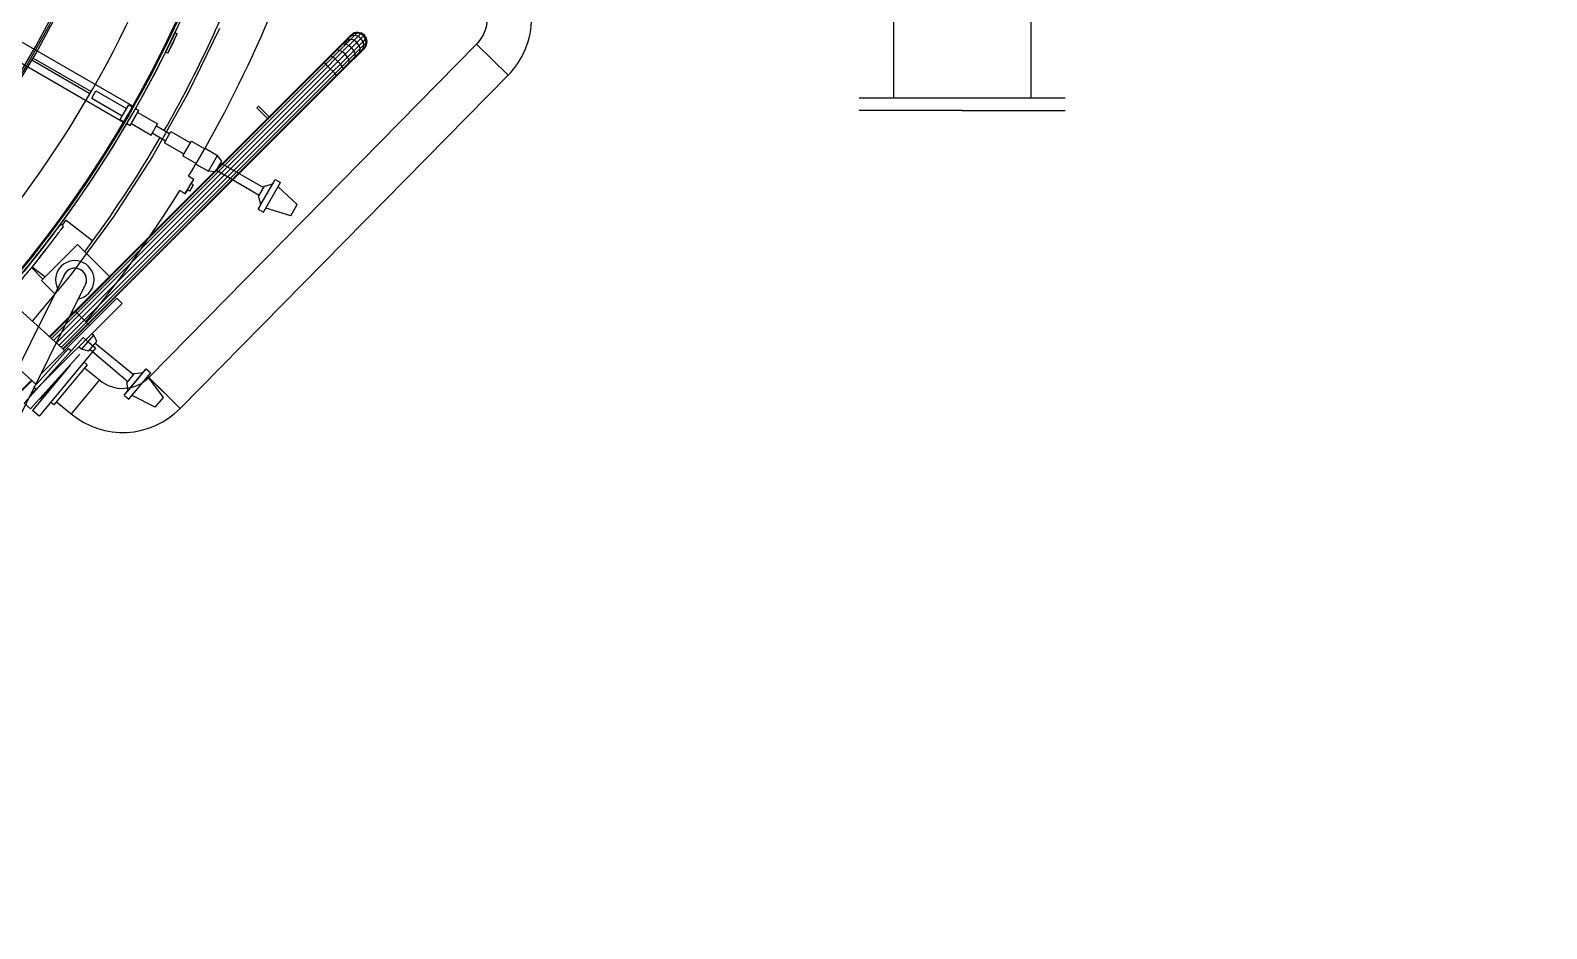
# Model space of a CAD drawing. Header units: metres. Extents: x 0 to 63075, y 0 to 44550.
# Drawn here: x 57221 to 57811, y 38478 to 38827 of the extents above; entities that cross this region are included whole.
import ezdxf

# ---------------------------------------------------------------- set-up
doc = ezdxf.new("R2010")
doc.units = ezdxf.units.M
doc.header["$LTSCALE"] = 75
for name, color, linetype in [('GSB', 7, 'Continuous'), ('ML6', 1, 'Continuous'), ('SDM', 7, 'Continuous'), ('SL1', 8, 'Continuous')]:
    doc.layers.add(name, color=color, linetype=linetype)
doc.styles.add('ROMANS', font='ROMANS.SHX')
doc.dimstyles.new('75___1-75', dxfattribs={"dimscale": 75, "dimtxt": 2.5, "dimasz": 2, "dimexe": 1.5, "dimexo": 1, "dimgap": 0.5, "dimtad": 1, "dimdec": 0, "dimzin": 12, "dimtxsty": 'ROMANS', "dimcen": 0, "dimclrd": 256, "dimclre": 256, "dimclrt": 3, "dimazin": 3, "dimtfac": 1, "dimtdec": 0, "dimtmove": 0, "dimatfit": 0, "dimfxl": 1, "dimlwd": -1, "dimlwe": -1, "dimarcsym": 0})

# ---------------------------------------------------------------- blocks, each defined once
blk = doc.blocks.new('A$C6bae614f')
at = {"layer": 'SL1'}
for p, q in [((395471.9, 33179.3), (393748.2, 34174.5)), ((395447.7, 33137.4), (393724, 34132.7)), ((397442.3, 33761.4), (397442.3, 33201.3)), ((397797.9, 33761.3), (397797.9, 33201.2)), ((395581.5, 33369.8), (395587.2, 33367.1)), ((395697, 33380.7), (395615.1, 33212.4)), ((395982.4, 33308.6), (396035.6, 33361.8)), ((395985.2, 33308.8), (396037.7, 33361.3)), ((395990.2, 33306.3), (396046.5, 33362.6)), ((395996.6, 33301.5), (396061.8, 33366.7)), ((396003.5, 33295.2), (396063.2, 33354.9)), ((396028.5, 33352), (396022, 33348.2)), ((396024.5, 33340.6), (396025.8, 33349.4)), ((396028.5, 33352), (396036.6, 33352.7)), ((396030.2, 33352.2), (396028.8, 33344.9)), ((396031.5, 33352.3), (396030.3, 33346.4)), ((396037.7, 33361.3), (396030.4, 33356.6)), ((396043.4, 33367), (396035.6, 33361.8)), ((396035.6, 33361.8), (396037.4, 33363.6)), ((396045.1, 33350), (396036.6, 33352.7)), ((396045.3, 33368.9), (396037.4, 33363.6)), ((396037.7, 33361.3), (396043.4, 33367)), ((396046.5, 33362.6), (396037.7, 33361.3)), ((396043.4, 33367), (396045.3, 33368.9)), ((396052.6, 33368.7), (396043.4, 33367)), ((396052.7, 33344.4), (396045.1, 33350)), ((396054.7, 33370.8), (396045.3, 33368.9)), ((396046.5, 33362.6), (396054.7, 33370.8)), ((396055.4, 33360.3), (396046.5, 33362.6)), ((396061.8, 33366.7), (396052.6, 33368.7)), ((396054.7, 33370.8), (396064, 33368.9)), ((396063.2, 33354.9), (396055.4, 33360.3)), ((396068.6, 33347.1), (396058.3, 33336.8)), ((396064, 33368.9), (396061.8, 33366.7)), ((396069.7, 33361.4), (396061.8, 33366.7)), ((396063.2, 33354.9), (396071.9, 33363.6)), ((396068.6, 33347.1), (396063.2, 33354.9)), ((396071.9, 33363.6), (396064, 33368.9)), ((396075, 33353.5), (396068.6, 33347.1)), ((396070.9, 33338.2), (396068.6, 33347.1)), ((396075, 33353.5), (396069.7, 33361.4)), ((396077.2, 33355.7), (396071.9, 33363.6)), ((396075, 33353.5), (396077.2, 33355.7)), ((396077, 33344.3), (396075, 33353.5)), ((396077, 33344.3), (396079.1, 33346.4)), ((396079.1, 33346.4), (396077.2, 33355.7)), ((396077.2, 33337), (396079.1, 33346.4)), ((396362.8, 33339.5), (395513.6, 32476.6)), ((395562.8, 33316.7), (395557, 33319.4)), ((395982.4, 33308.6), (395966.7, 33292.9)), ((395985.2, 33308.8), (395968, 33291.6)), ((395990.2, 33306.3), (395971.8, 33287.9)), ((395985.2, 33308.8), (395982.4, 33308.6)), ((395990.2, 33306.3), (395985.2, 33308.8)), ((395996.6, 33301.5), (395990.2, 33306.3)), ((396001.6, 33325.1), (395997.4, 33323.6)), ((396007.7, 33323.8), (396001.6, 33325.1)), ((396015, 33319.9), (396007.7, 33323.8)), ((396058.3, 33336.8), (396009.8, 33288.3)), ((396016.2, 33339.8), (396010.8, 33337)), ((396014.6, 33281.9), (396077, 33344.3)), ((396022.1, 33313.8), (396015, 33319.9)), ((396023.5, 33339.5), (396016.2, 33339.8)), ((396016.9, 33274.1), (396070.2, 33327.3)), ((396017.1, 33276.9), (396069.6, 33329.4)), ((396018.1, 33341.7), (396018, 33339.7)), ((396028.2, 33306.6), (396022.1, 33313.8)), ((396031.4, 33336.3), (396023.5, 33339.5)), ((396032.1, 33299.4), (396028.2, 33306.6)), ((396038.8, 33330.5), (396031.4, 33336.3)), ((396044.6, 33323.1), (396038.8, 33330.5)), ((396047.9, 33315.1), (396044.6, 33323.1)), ((396045.3, 33302.5), (396048.1, 33307.9)), ((396048.1, 33307.9), (396047.9, 33315.1)), ((396058.3, 33336.8), (396052.7, 33344.4)), ((396056.5, 33313.7), (396060.3, 33320.2)), ((396061, 33328.3), (396058.3, 33336.8)), ((396060.3, 33320.2), (396061, 33328.3)), ((396064.9, 33322.1), (396069.6, 33329.4)), ((396069.6, 33329.4), (396070.9, 33338.2)), ((396069.6, 33329.4), (396075.3, 33335.1)), ((396070.2, 33327.3), (396075.3, 33335.1)), ((396070.2, 33327.3), (396071.9, 33329.1)), ((396071.9, 33329.1), (396077.2, 33337)), ((396075.3, 33335.1), (396077, 33344.3)), ((396075.3, 33335.1), (396077.2, 33337)), ((396444.3, 33259.3), (396362.8, 33339.5)), ((396362.8, 33339.5), (396444.3, 33259.3)), ((396362.8, 33339.5), (396444.3, 33259.3)), ((396362.8, 33339.5), (396362.8, 33339.5)), ((396362.8, 33339.5), (396362.8, 33339.5)), ((395361.3, 33211.6), (395211, 33298.3)), ((395214.2, 33303.8), (395364.5, 33217.1)), ((395255.9, 32582.2), (395966.7, 33292.9)), ((395257.3, 32580.9), (395968, 33291.6)), ((395261.2, 32577.4), (395971.8, 33287.9)), ((395267.1, 32572.1), (395977.4, 33282.3)), ((395274.1, 32565.8), (395984, 33275.7)), ((395281, 32559.6), (395990.6, 33269.1)), ((395968, 33291.6), (395966.7, 33292.9)), ((395971.8, 33287.9), (395968, 33291.6)), ((395977.4, 33282.3), (395971.8, 33287.9)), ((395996.6, 33301.5), (395977.4, 33282.3)), ((395996.2, 33263.5), (395977.4, 33282.3)), ((396003.5, 33295.2), (395984, 33275.7)), ((396009.8, 33288.3), (395990.6, 33269.1)), ((396014.6, 33281.9), (395996.2, 33263.5)), ((396003.5, 33295.2), (395996.6, 33301.5)), ((396017.1, 33276.9), (395999.9, 33259.7)), ((396001.2, 33258.4), (396016.9, 33274.1)), ((396009.8, 33288.3), (396003.5, 33295.2)), ((396014.6, 33281.9), (396009.8, 33288.3)), ((396017.1, 33276.9), (396014.6, 33281.9)), ((396016.9, 33274.1), (396017.1, 33276.9)), ((396031.9, 33289.1), (396033.4, 33293.3)), ((396033.4, 33293.3), (396032.1, 33299.4)), ((395286.9, 32554.3), (395996.2, 33263.5)), ((395290.9, 32550.7), (395999.9, 33259.7)), ((396001.2, 33258.4), (395292.2, 32549.5)), ((396444.3, 33259.3), (395595.1, 32396.4)), ((395999.9, 33259.7), (395996.2, 33263.5)), ((396001.2, 33258.4), (395999.9, 33259.7)), ((396444.3, 33259.3), (396444.3, 33259.3)), ((396444.3, 33259.3), (396444.3, 33259.3)), ((395365.9, 33200.2), (395376.6, 33218.7)), ((395365.9, 33200.2), (395445, 33154.6)), ((395376.6, 33218.7), (395455.7, 33173)), ((395615.1, 33212.4), (395523.1, 33049.3)), ((397353.4, 33201.3), (397620.1, 33201.3)), ((397620.1, 33201.3), (397886.8, 33201.2)), ((395439.2, 33144.5), (395461.5, 33183.1)), ((395461.5, 33183.1), (395470.9, 33177.6)), ((395465.6, 33129.3), (395487.9, 33167.8)), ((395479.2, 33172.9), (395487.9, 33167.8)), ((395485.1, 33163), (395536.3, 33133.5)), ((395797.6, 33179.1), (395793.1, 33174.7)), ((395793.1, 33174.7), (395820.8, 33147)), ((395825.3, 33151.5), (395797.6, 33179.1)), ((397620.1, 33168), (397353.4, 33168)), ((397620.1, 33168), (397886.8, 33168)), ((395439.2, 33144.5), (395448.7, 33139.1)), ((395456.9, 33134.3), (395465.6, 33129.3)), ((395468.4, 33134.1), (395519.6, 33104.5)), ((395519.6, 33104.5), (395536.3, 33133.5)), ((395522.6, 33109.8), (395557, 33089.9)), ((395533.2, 33128.2), (395567.6, 33108.4)), ((395553.9, 33084.7), (395570.6, 33113.6)), ((395570.6, 33113.6), (395621.4, 33084.3)), ((395553.9, 33084.7), (395604.7, 33055.4)), ((395602, 33050.8), (395624.1, 33088.9)), ((395624.1, 33088.9), (395658.7, 33068.9)), ((395635.7, 33029.2), (395659.6, 33070.5)), ((395659.6, 33070.5), (395691.9, 33051.9)), ((395523.1, 33049.3), (395421.4, 32892.1)), ((395602, 33050.8), (395636.7, 33030.8)), ((395668, 33010.6), (395691.9, 33051.9)), ((395686.2, 33008.8), (395702.5, 33037.1)), ((395702.5, 33037.1), (395691.9, 33051.9)), ((395699.7, 33032.2), (395811.1, 32968.9)), ((395630.3, 32989.3), (395616.8, 32997.9)), ((395635.7, 33029.2), (395668, 33010.6)), ((395686.2, 33008.8), (395668, 33010.6)), ((395689, 33013.7), (395799.5, 32948.8)), ((395607, 32952.3), (395593.9, 32960.5)), ((395607, 32952.3), (395630.3, 32989.3)), ((395613.6, 32962.8), (395607, 32952.3)), ((395613.6, 32962.8), (395623.7, 32978.9)), ((395619.5, 32959.1), (395613.6, 32962.8)), ((395619.5, 32959.1), (395629.6, 32975.1)), ((395623.7, 32978.9), (395630.3, 32989.3)), ((395629.6, 32975.1), (395623.7, 32978.9)), ((395796.9, 32912.4), (395841.3, 32989.4)), ((395797.5, 32945.4), (395813.1, 32972.3)), ((395803.2, 32923.4), (395835, 32978.4)), ((395810.6, 32904.5), (395855, 32981.5)), ((395813.1, 32972.3), (395835, 32978.4)), ((395835, 32978.4), (395841.3, 32989.4)), ((395841.3, 32989.4), (395855, 32981.5)), ((395898.3, 32924.6), (395848.9, 32970.7)), ((395803.2, 32923.4), (395796.9, 32912.4)), ((395797.5, 32945.4), (395803.2, 32923.4)), ((395881.5, 32895.4), (395816.8, 32915.2)), ((395881.5, 32895.4), (395898.3, 32924.6)), ((395285.5, 32874.5), (395292.3, 32867.7)), ((395289.5, 32870.5), (395299.7, 32883.7)), ((395299.7, 32883.7), (395368.7, 32830.8)), ((395421.4, 32892.1), (395310.5, 32741.3)), ((395796.9, 32912.4), (395810.6, 32904.5)), ((395328.8, 32820.9), (395235.4, 32727.5)), ((395413.6, 32736), (395328.8, 32820.9)), ((395239.5, 32731.6), (395210.1, 32761.1)), ((395244.7, 32736.8), (395211.2, 32762.6)), ((395108.3, 32367.4), (395294.9, 32742.6)), ((395310.5, 32741.3), (395211.3, 32622.3)), ((395270.2, 32692.8), (395235.4, 32727.5)), ((395320.3, 32642.7), (395413.6, 32736)), ((395122.3, 32702.5), (395298.7, 32543.6)), ((395162.3, 32340.6), (395348.9, 32715.7)), ((395234.3, 32485.3), (395430.8, 32681.8)), ((395430.8, 32681.8), (395444.3, 32668.3)), ((395207.6, 32431.7), (395444.3, 32668.3)), ((395320.3, 32642.7), (395315.1, 32647.8)), ((395360.1, 32611.1), (395324.4, 32646.8)), ((395045.9, 32617.5), (395222.3, 32458.7)), ((395190.9, 32410), (395343.9, 32579.8)), ((395340.2, 32549.7), (395370.9, 32586.3)), ((395359.9, 32565.4), (395343.9, 32579.8)), ((395357.8, 32544.8), (395378.7, 32569.8)), ((395375.3, 32552.7), (395359.9, 32565.4)), ((395366.2, 32590.2), (395370.9, 32586.3)), ((395378.7, 32569.8), (395370.9, 32586.3)), ((395375.1, 32565.5), (395473.8, 32483.8)), ((395335.4, 32537), (395207.5, 32395)), ((395305.6, 32551.3), (395215.4, 32451)), ((395375.3, 32552.7), (395229.6, 32376.6)), ((395305.6, 32551.3), (395313.3, 32545.9)), ((395332.3, 32556.3), (395340.2, 32549.7)), ((395357.8, 32544.8), (395340.2, 32549.7)), ((395361.4, 32549.1), (395459, 32466.1)), ((395309.7, 32508.5), (395212.3, 32390.8)), ((395353.9, 32509.6), (395267.9, 32405.7)), ((395283.5, 32507.4), (395283.4, 32507.5)), ((395283.5, 32507.4), (395285, 32509)), ((395353.9, 32509.6), (395345.4, 32516.6)), ((395347.3, 32501.7), (395385.5, 32470.1)), ((395450.1, 32430.6), (395507.2, 32498.7)), ((395456.4, 32463), (395476.4, 32486.8)), ((395458.2, 32440.3), (395499, 32489)), ((395462.2, 32420.4), (395519.3, 32488.5)), ((395476.4, 32486.8), (395499, 32489)), ((395499, 32489), (395507.2, 32498.7)), ((395507.2, 32498.7), (395519.3, 32488.5)), ((394169.4, 31429.3), (395209.9, 32469.8)), ((394190.8, 31448.1), (395211.3, 32468.5)), ((395215.4, 32451), (395221.5, 32443.9)), ((395232.6, 32420.5), (395285.2, 32478.9)), ((395385.5, 32470.1), (395312.6, 32382)), ((395456.4, 32463), (395458.2, 32440.3)), ((395552.1, 32425), (395511.4, 32479)), ((395513.6, 32476.6), (395554.3, 32436.5)), ((395595.1, 32396.4), (395513.6, 32476.6)), ((395207.5, 32395), (395190.9, 32410)), ((395232.6, 32420.5), (395231.4, 32421.5)), ((395267.9, 32405.7), (395259.4, 32412.7)), ((395274.4, 32413.6), (395312.6, 32382)), ((395458.2, 32440.3), (395450.1, 32430.6)), ((395450.1, 32430.6), (395462.2, 32420.4)), ((395530.5, 32399.2), (395470.1, 32429.9)), ((395530.5, 32399.2), (395552.1, 32425)), ((395229.6, 32376.6), (395212.3, 32390.8))]:
    blk.add_line(p, q, dxfattribs=at)
for centre, radius, start, end in [((392870.1, 34653.6), 3000, 55.8878, 16.1796), ((392870.1, 34653.6), 2990.5, 55.7644, 16.2324), ((392870.1, 34653.6), 2705, 319.2087, 13.7207), ((392870.1, 34653.6), 3000, 319.9083, 3.9269), ((392870.1, 34653.6), 2695.2, 319.2131, 359.9475), ((392870.1, 34653.6), 2700, 319.211, 359.9476), ((392870.1, 34653.6), 2993.5, 319.9125, 344.4688), ((392870.1, 34653.6), 2878.5, 319.1358, 342.789), ((392870.1, 34653.6), 3092.8, 330.1952, 339.801), ((392870.1, 34653.6), 3207.1, 330.3916, 338.1351), ((396293.4, 33407.8), 97.4, 315.47, 359.9644), ((396293.4, 33407.8), 211.7, 315.4636, 359.9769), ((392870.1, 34653.6), 3006.4, 333.5942, 334.6662), ((392870.1, 34653.6), 3092.8, 323.228, 329.801), ((392870.1, 34653.6), 3207.1, 328.918, 329.6047), ((392870.1, 34653.6), 3207.1, 320.6616, 328.1351), ((392974.5, 34569.2), 2865.7, 321.0552, 321.6437), ((395321.9, 32729.1), 50, 280.6498, 206.4509), ((395321.9, 32729.1), 30.5, 324.9872, 162.1134), ((395321.9, 32729.1), 30.2, 333.5503, 153.5503), ((392870.1, 34653.6), 3092.8, 322.2064, 322.2167), ((395446, 32543.1), 94.8, 230.387, 315.4713), ((395446, 32543.1), 209.1, 230.387, 315.4677)]:
    blk.add_arc(centre, radius, start, end, dxfattribs=at)
for points, knots in [([(395557, 33319.4), (395559.4, 33324.2), (395561.8, 33329), (395564.2, 33333.8), (395565.9, 33337.4), (395567.7, 33341), (395569.4, 33344.6), (395573.4, 33352.9), (395577.5, 33361.5), (395581.6, 33370)], [0, 0, 0, 0, 0.284847, 0.284847, 0.284847, 0.498754, 0.498754, 0.498754, 1, 1, 1, 1]), ([(395581.5, 33369.9), (395579.2, 33365), (395576.9, 33360.1), (395574.6, 33355.3), (395572.8, 33351.7), (395571.1, 33348.1), (395569.4, 33344.6), (395565.4, 33336.3), (395561.2, 33327.7), (395557, 33319.3)], [0, 0, 0, 0, 0.284852, 0.284852, 0.284852, 0.498737, 0.498737, 0.498737, 1, 1, 1, 1]), ([(395587.2, 33367.1), (395584.9, 33362.3), (395582.6, 33357.4), (395580.3, 33352.6), (395578.6, 33348.9), (395576.8, 33345.3), (395575.1, 33341.8), (395571.1, 33333.5), (395566.9, 33324.9), (395562.7, 33316.5)], [0, 0, 0, 0, 0.284856, 0.284856, 0.284856, 0.498737, 0.498737, 0.498737, 1, 1, 1, 1]), ([(395562.8, 33316.6), (395565.1, 33321.4), (395567.5, 33326.3), (395569.9, 33331.1), (395571.7, 33334.7), (395573.4, 33338.3), (395575.1, 33341.8), (395579.1, 33350.1), (395583.3, 33358.7), (395587.3, 33367.2)], [0, 0, 0, 0, 0.284848, 0.284848, 0.284848, 0.498754, 0.498754, 0.498754, 1, 1, 1, 1]), ([(395285.5, 32874.4), (395285.6, 32874.5), (395285.6, 32874.5), (395285.6, 32874.6), (395285.6, 32874.6), (395281.9, 32869.5), (395274.1, 32859), (395267.5, 32850.2), (395258.1, 32837.7), (395246.3, 32822.3), (395236.8, 32810), (395225.8, 32795.9), (395213.8, 32780.9), (395210.8, 32777.1), (395207.7, 32773.3), (395204.6, 32769.4), (395185.6, 32745.9), (395162.6, 32718.1), (395136.6, 32688.2), (395115, 32663.2), (395091.3, 32636.8), (395066.6, 32610.3), (395046.9, 32589.1), (395026.5, 32567.9), (395006.5, 32547.5), (395001.5, 32542.5), (394996.6, 32537.4), (394991.5, 32532.4), (394961.3, 32502.2), (394929.1, 32471.3), (394897.4, 32442.3), (394871, 32418.1), (394844.9, 32395.1), (394820.6, 32374.3), (394801.2, 32357.7), (394782.9, 32342.5), (394766.5, 32329.1), (394762.4, 32325.7), (394758.4, 32322.5), (394754.4, 32319.3), (394730.8, 32300.2), (394709.3, 32283.5), (394692.3, 32270.5), (394678.1, 32259.6), (394667.1, 32251.4), (394659.8, 32246), (394654, 32241.7), (394650.6, 32239.2), (394649.5, 32238.4), (394649.3, 32238.2), (394649.1, 32238.1), (394649.1, 32238.1)], [-1368.181007, -1368.181007, -1368.181007, -1368.181007, -1358.276397, -1358.276397, -1358.276397, -1230.936874, -1230.936874, -1230.936874, -1124.820606, -1124.820606, -1124.820606, -1039.927591, -1039.927591, -1039.927591, -1018.704337, -1018.704337, -1018.704337, -891.367035, -891.367035, -891.367035, -785.252617, -785.252617, -785.252617, -700.361082, -700.361082, -700.361082, -679.138198, -679.138198, -679.138198, -551.800896, -551.800896, -551.800896, -445.686478, -445.686478, -445.686478, -360.794943, -360.794943, -360.794943, -339.57206, -339.57206, -339.57206, -212.232537, -212.232537, -212.232537, -106.116269, -106.116269, -106.116269, -21.223254, -21.223254, -21.223254, 0, 0, 0, 0]), ([(394756, 32320.5), (394782.9, 32342.2), (394815.6, 32369.5), (394850.5, 32400.2), (394870.9, 32418.1), (394892.1, 32437.2), (394913.3, 32457), (394934.5, 32476.7), (394955.7, 32497), (394976, 32517), (394981.1, 32522), (394986.1, 32527), (394991.2, 32532), (395021.4, 32562.2), (395052.2, 32594.5), (395081.3, 32626.2), (395105.5, 32652.6), (395128.5, 32678.7), (395149.3, 32703), (395165.9, 32722.4), (395181.1, 32740.6), (395194.5, 32757.1), (395197.9, 32761.2), (395201.1, 32765.2), (395204.3, 32769.1), (395223.4, 32792.8), (395240.1, 32814.3), (395253.1, 32831.3), (395264, 32845.4), (395272.2, 32856.5), (395277.6, 32863.7), (395281.9, 32869.5), (395284.4, 32872.9), (395285.3, 32874.1), (395285.5, 32874.4), (395285.6, 32874.5), (395285.6, 32874.6), (395285.6, 32874.6), (395285.6, 32874.5), (395285.5, 32874.5)], [342.611131, 342.611131, 342.611131, 342.611131, 488.132245, 488.132245, 488.132245, 573.02378, 573.02378, 573.02378, 657.915315, 657.915315, 657.915315, 679.138198, 679.138198, 679.138198, 806.4755, 806.4755, 806.4755, 912.589919, 912.589919, 912.589919, 997.481453, 997.481453, 997.481453, 1018.704337, 1018.704337, 1018.704337, 1146.043859, 1146.043859, 1146.043859, 1252.160128, 1252.160128, 1252.160128, 1337.053143, 1337.053143, 1337.053143, 1358.276397, 1358.276397, 1358.276397, 1368.632765, 1368.632765, 1368.632765, 1368.632765]), ([(394655.9, 32231.3), (394655.4, 32230.9), (394665.1, 32237.9), (394683.6, 32251.9), (394692.9, 32258.9), (394704.4, 32267.7), (394717.5, 32277.9), (394730.7, 32288.1), (394745.5, 32299.9), (394761.1, 32312.4), (394788.3, 32334.4), (394821.6, 32362.1), (394857.3, 32393.5), (394877.6, 32411.4), (394898.8, 32430.5), (394920, 32450.3), (394941.2, 32470), (394962.4, 32490.3), (394982.7, 32510.3), (394987.8, 32515.3), (394992.8, 32520.3), (394997.9, 32525.3), (395028.1, 32555.5), (395059, 32587.7), (395088, 32619.4), (395112.2, 32645.9), (395135.3, 32671.9), (395156, 32696.2), (395172.7, 32715.6), (395187.9, 32733.9), (395201.3, 32750.3), (395204.6, 32754.4), (395207.9, 32758.4), (395211.1, 32762.4), (395230.2, 32786), (395246.9, 32807.5), (395259.9, 32824.5), (395270.7, 32838.7), (395279, 32849.7), (395284.4, 32856.9), (395288.7, 32862.7), (395291.2, 32866.1), (395292.1, 32867.3), (395292.3, 32867.6), (395292.4, 32867.7), (395292.4, 32867.8), (395292.4, 32867.8), (395290.7, 32865.4), (395287, 32860.4)], [-2716.5247, -2716.5247, -2716.5247, -2716.5247, -2546.740445, -2546.740445, -2546.740445, -2461.848318, -2461.848318, -2461.848318, -2376.95619, -2376.95619, -2376.95619, -2228.397524, -2228.397524, -2228.397524, -2143.506858, -2143.506858, -2143.506858, -2058.616192, -2058.616192, -2058.616192, -2037.393525, -2037.393525, -2037.393525, -1910.057526, -1910.057526, -1910.057526, -1803.944193, -1803.944193, -1803.944193, -1719.053527, -1719.053527, -1719.053527, -1697.83086, -1697.83086, -1697.83086, -1570.492669, -1570.492669, -1570.492669, -1464.37751, -1464.37751, -1464.37751, -1379.485382, -1379.485382, -1379.485382, -1358.26235, -1358.26235, -1358.26235, -1270.538435, -1270.538435, -1270.538435, -1270.538435]), ([(395210.1, 32761.1), (395229.6, 32785.2), (395246.7, 32807.2), (395259.9, 32824.5), (395270.7, 32838.7), (395279, 32849.7), (395284.4, 32856.9), (395285.3, 32858.2), (395286.2, 32859.3), (395286.9, 32860.4)], [1016.439094, 1016.439094, 1016.439094, 1016.439094, 1146.032031, 1146.032031, 1146.032031, 1252.147191, 1252.147191, 1252.147191, 1270.538325, 1270.538325, 1270.538325, 1270.538325]), ([(395280.3, 32867.3), (395278.6, 32865.1), (395276.5, 32862.3), (395274.1, 32859), (395267.5, 32850.2), (395258.1, 32837.7), (395246.3, 32822.3), (395242.5, 32817.4), (395238.4, 32812.1), (395234.1, 32806.6)], [1445.530462, 1445.530462, 1445.530462, 1445.530462, 1485.615919, 1485.615919, 1485.615919, 1591.732188, 1591.732188, 1591.732188, 1626.006843, 1626.006843, 1626.006843, 1626.006843]), ([(395234.2, 32806.7), (395241.1, 32815.6), (395247.5, 32823.9), (395253.1, 32831.3), (395264, 32845.4), (395272.2, 32856.5), (395277.6, 32863.7), (395278.6, 32865), (395279.4, 32866.2), (395280.2, 32867.2)], [-1625.906651, -1625.906651, -1625.906651, -1625.906651, -1570.508934, -1570.508934, -1570.508934, -1464.392665, -1464.392665, -1464.392665, -1445.530105, -1445.530105, -1445.530105, -1445.530105])]:
    blk.add_open_spline(points, degree=3, knots=knots, dxfattribs=at)
blk = doc.blocks.new('zw$15D4')
at = {"layer": 'ML6', "xscale": 0.2502808837766805, "yscale": 0.2502808837766805, "zscale": 0.2502808837766805}
blk.add_blockref('A$C6bae614f', (-85544.74, -3177.34), dxfattribs=at)

msp = doc.modelspace()

# ---------------------------------------------------------------- block references
at = {"layer": 'GSB', "xscale": 0.6000000000000068, "yscale": 0.6000000000000068, "zscale": 0.6000000000000068}
msp.add_blockref('zw$15D4', (49200, 35721.63), dxfattribs=at)

# ---------------------------------------------------------------- leaders
at = {"layer": 'SDM'}
msp.add_leader([(52766.71, 37891.88), (59453.13, 42438.72), (62243.43, 42438.72)], dimstyle='75___1-75', override={"dimtad": 0}, dxfattribs=at)

doc.saveas('drawing.dxf')
